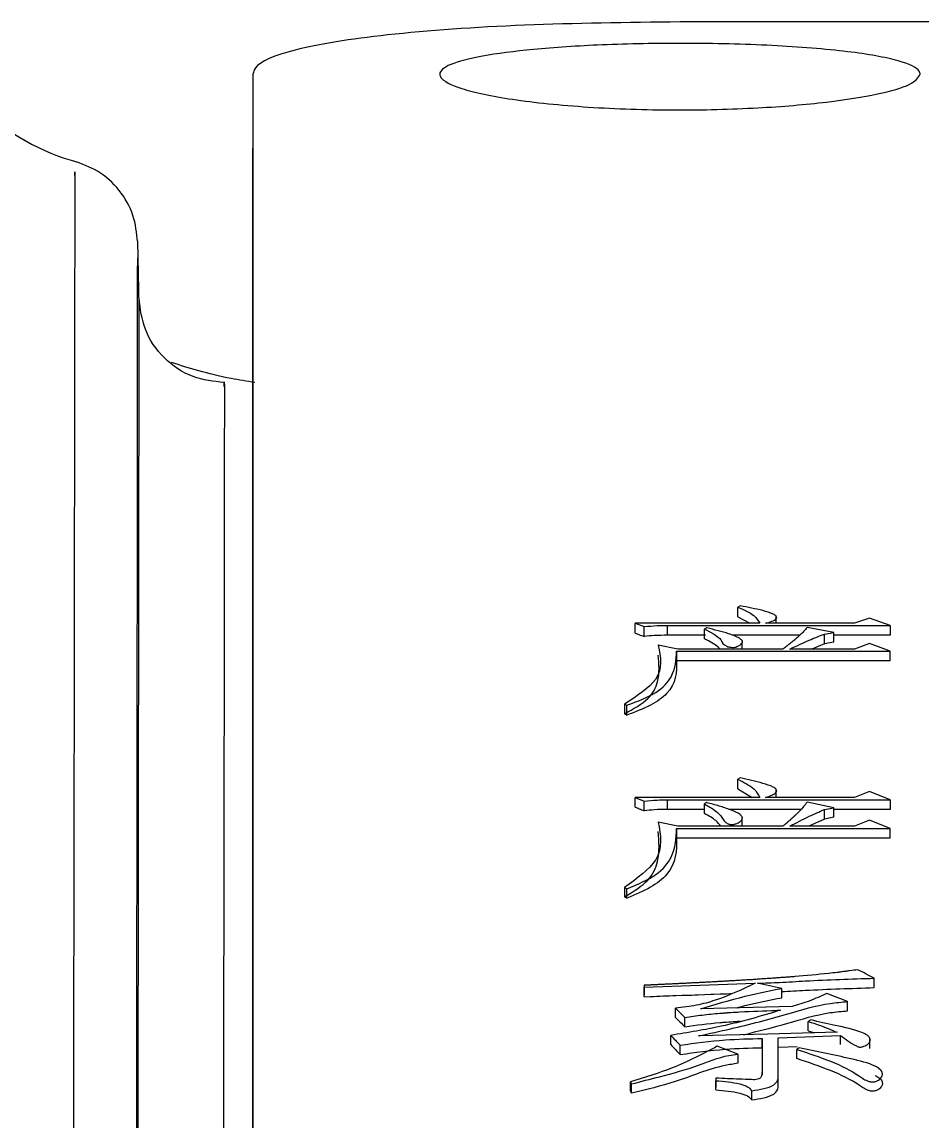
# Model space of a CAD drawing. Header units: millimetres. Extents: x 2028 to 4172, y 863 to 2379.
# Drawn here: x 2522.21 to 2530.64, y 2215.36 to 2225.65 of the extents above; entities that cross this region are included whole.
import ezdxf

# ---------------------------------------------------------------- set-up
doc = ezdxf.new("R2010")
doc.units = ezdxf.units.MM

msp = doc.modelspace()

# ---------------------------------------------------------------- linework, layer by layer
at = {"color": 7, "linetype": 'Continuous', "lineweight": 25}
for p, q in [((2565.375, 2225.653), (2528.375, 2225.655)), ((2524.375, 2225.172), (2524.375, 2224.481)), ((2523.31, 2222.994), (2523.295, 2223.6)), ((2528.938, 2220.185), (2528.916, 2220.173)), ((2528.916, 2220.081), (2528.916, 2220.173)), ((2528.916, 2220.081), (2529.03, 2220.021)), ((2529.275, 2220.021), (2529.275, 2220.091)), ((2530.149, 2220.07), (2530.009, 2220.021)), ((2530.344, 2220.001), (2530.149, 2220.07)), ((2527.954, 2219.929), (2527.954, 2220.021)), ((2527.954, 2220.021), (2528.04, 2219.99)), ((2529.122, 2220.021), (2527.954, 2220.021)), ((2528.04, 2219.898), (2528.04, 2219.99)), ((2528.256, 2219.909), (2528.256, 2220.001)), ((2528.256, 2220.001), (2530.344, 2220.001)), ((2528.603, 2219.875), (2528.603, 2219.967)), ((2530.009, 2220.021), (2529.176, 2220.021)), ((2529.814, 2219.936), (2529.565, 2219.982)), ((2530.344, 2220.001), (2530.344, 2219.909)), ((2528.613, 2219.909), (2528.256, 2219.909)), ((2529.497, 2219.909), (2528.864, 2219.909)), ((2529.728, 2219.92), (2529.814, 2219.936)), ((2529.728, 2219.828), (2529.728, 2219.92)), ((2529.814, 2219.844), (2529.814, 2219.936)), ((2530.344, 2219.909), (2529.814, 2219.909)), ((2528.354, 2219.78), (2528.17, 2219.815)), ((2528.343, 2219.76), (2528.343, 2219.669)), ((2528.343, 2219.76), (2530.344, 2219.76)), ((2529.338, 2219.78), (2528.354, 2219.78)), ((2528.957, 2219.853), (2528.957, 2219.858)), ((2528.957, 2219.78), (2528.957, 2219.839)), ((2530.009, 2219.78), (2529.403, 2219.78)), ((2529.728, 2219.828), (2529.609, 2219.78)), ((2529.814, 2219.844), (2529.728, 2219.828)), ((2530.149, 2219.831), (2530.009, 2219.78)), ((2530.344, 2219.76), (2530.149, 2219.831)), ((2530.344, 2219.669), (2530.344, 2219.76)), ((2530.344, 2219.669), (2528.343, 2219.669)), ((2527.856, 2219.265), (2527.856, 2219.174)), ((2527.856, 2219.265), (2527.878, 2219.253)), ((2527.878, 2219.162), (2527.878, 2219.253)), ((2527.856, 2219.174), (2527.878, 2219.162)), ((2528.938, 2218.573), (2528.916, 2218.56)), ((2528.916, 2218.47), (2528.916, 2218.56)), ((2528.916, 2218.47), (2529.052, 2218.389)), ((2529.275, 2218.389), (2529.275, 2218.467)), ((2530.149, 2218.445), (2530.009, 2218.389)), ((2530.344, 2218.367), (2530.149, 2218.445)), ((2527.954, 2218.299), (2527.954, 2218.389)), ((2527.954, 2218.389), (2528.04, 2218.354)), ((2529.122, 2218.389), (2527.954, 2218.389)), ((2528.04, 2218.265), (2528.04, 2218.354)), ((2528.256, 2218.278), (2528.256, 2218.367)), ((2528.256, 2218.367), (2530.344, 2218.367)), ((2528.624, 2218.341), (2528.603, 2218.329)), ((2530.009, 2218.389), (2529.176, 2218.389)), ((2529.814, 2218.294), (2529.565, 2218.346)), ((2530.344, 2218.367), (2530.344, 2218.277)), ((2528.603, 2218.278), (2528.256, 2218.278)), ((2529.508, 2218.277), (2528.836, 2218.278)), ((2529.728, 2218.277), (2529.814, 2218.294)), ((2529.728, 2218.187), (2529.728, 2218.277)), ((2529.814, 2218.204), (2529.814, 2218.294)), ((2530.344, 2218.277), (2529.814, 2218.277)), ((2528.354, 2218.12), (2528.17, 2218.159)), ((2529.338, 2218.12), (2528.354, 2218.12)), ((2528.956, 2218.12), (2528.956, 2218.21)), ((2530.009, 2218.12), (2529.403, 2218.12)), ((2529.728, 2218.187), (2529.582, 2218.12)), ((2529.814, 2218.204), (2529.728, 2218.187)), ((2530.149, 2218.177), (2530.009, 2218.12)), ((2530.344, 2218.098), (2530.149, 2218.177)), ((2528.343, 2218.098), (2528.343, 2218.009)), ((2528.343, 2218.098), (2530.344, 2218.098)), ((2530.344, 2218.009), (2530.344, 2218.098)), ((2530.344, 2218.009), (2528.343, 2218.009)), ((2527.856, 2217.547), (2527.856, 2217.459)), ((2527.856, 2217.547), (2527.878, 2217.534)), ((2527.878, 2217.445), (2527.878, 2217.534)), ((2527.856, 2217.459), (2527.878, 2217.445)), ((2530.193, 2216.608), (2530.193, 2216.696)), ((2528.04, 2216.63), (2528.04, 2216.542)), ((2528.04, 2216.523), (2528.04, 2216.611)), ((2529.327, 2216.514), (2529.327, 2216.601)), ((2528.04, 2216.523), (2528.04, 2216.542)), ((2529.944, 2216.39), (2529.944, 2216.478)), ((2528.332, 2216.328), (2528.332, 2216.416)), ((2529.425, 2216.43), (2528.57, 2216.411)), ((2528.419, 2216.242), (2528.419, 2216.329)), ((2529.576, 2216.204), (2529.576, 2216.291)), ((2528.289, 2216.074), (2528.289, 2216.161)), ((2529.295, 2216.137), (2529.879, 2216.161)), ((2529.576, 2216.204), (2529.634, 2216.184)), ((2528.375, 2215.982), (2528.375, 2216.069)), ((2528.916, 2215.986), (2528.722, 2216.059)), ((2529.143, 2216.132), (2529.143, 2215.834)), ((2529.295, 2215.78), (2529.295, 2216.137)), ((2529.295, 2216.05), (2529.473, 2216.057)), ((2530.154, 2216.111), (2530.154, 2216.125)), ((2530.154, 2216.037), (2530.154, 2216.108)), ((2528.916, 2215.986), (2528.916, 2215.899)), ((2529.143, 2216.045), (2529.143, 2215.791)), ((2529.49, 2216.044), (2529.468, 2216.03)), ((2529.468, 2215.943), (2529.468, 2216.03)), ((2528.711, 2215.761), (2528.711, 2215.674)), ((2529.295, 2215.694), (2529.295, 2215.78)), ((2527.91, 2215.64), (2527.91, 2215.726)), ((2528.711, 2215.65), (2528.711, 2215.736)), ((2528.711, 2215.65), (2528.711, 2215.674)), ((2529.046, 2215.556), (2529.046, 2215.642))]:
    msp.add_line(p, q, dxfattribs=at)
at = {"color": 7, "linetype": 'Continuous', "lineweight": 25, "flags": 128}
for points in [[(2528.624, 2219.978), (2528.619, 2219.975), (2528.611, 2219.971), (2528.603, 2219.967)], [(2528.603, 2218.239), (2528.603, 2218.272), (2528.603, 2218.3), (2528.603, 2218.329)], [(2528.04, 2216.611), (2528.559, 2216.63), (2529.079, 2216.649)], [(2528.04, 2216.523), (2528.099, 2216.525), (2528.129, 2216.526), (2528.159, 2216.527), (2528.188, 2216.529), (2528.218, 2216.53), (2528.248, 2216.531), (2528.277, 2216.532), (2528.307, 2216.533), (2528.337, 2216.534), (2528.396, 2216.536), (2528.425, 2216.537), (2528.455, 2216.538), (2528.485, 2216.539), (2528.514, 2216.54), (2528.544, 2216.541), (2528.663, 2216.546), (2528.692, 2216.547), (2528.751, 2216.549), (2528.781, 2216.55), (2528.811, 2216.551), (2528.84, 2216.552), (2528.852, 2216.553)], [(2529.598, 2216.305), (2529.587, 2216.298), (2529.576, 2216.291)], [(2529.847, 2216.19), (2529.198, 2216.173), (2528.549, 2216.156)], [(2529.143, 2216.045), (2529.143, 2216.074), (2529.143, 2216.103), (2529.143, 2216.132)], [(2527.921, 2215.62), (2527.921, 2215.656), (2527.921, 2215.681), (2527.921, 2215.706)]]:
    msp.add_lwpolyline(points, dxfattribs=at)
at = {"color": 7, "linetype": 'Continuous', "lineweight": 25}
msp.add_arc((2523.234, 2226.279), 2, 224.8775, 255.5765, dxfattribs=at)
for points, knots in [([(2528.375, 2225.655), (2527.88, 2225.649), (2526.891, 2225.637), (2525.605, 2225.545), (2524.723, 2225.405), (2524.4, 2225.267), (2524.379, 2225.185), (2524.375, 2225.165)], [0, 0, 0, 0, 0.247809, 0.4960641, 0.7267645, 0.9338912, 1, 1, 1, 1]), ([(2530.625, 2225.165), (2530.604, 2225.133), (2530.563, 2225.068), (2530.241, 2224.976), (2529.752, 2224.898), (2529.093, 2224.843), (2528.312, 2224.823), (2527.499, 2224.85), (2526.787, 2224.923), (2526.302, 2225.024), (2526.14, 2225.11), (2526.114, 2225.187), (2526.196, 2225.259), (2526.506, 2225.339), (2526.998, 2225.403), (2527.656, 2225.446), (2528.437, 2225.46), (2529.25, 2225.44), (2529.962, 2225.384), (2530.445, 2225.298), (2530.613, 2225.219), (2530.623, 2225.174), (2530.625, 2225.165)], [0, 0, 0, 0, 0.0462765, 0.0927197, 0.1417162, 0.1951905, 0.2536862, 0.3152615, 0.3769119, 0.43437, 0.4858165, 0.5000047, 0.5462546, 0.5927016, 0.6417993, 0.6951559, 0.7535147, 0.8153978, 0.8768635, 0.9341607, 0.9857365, 1, 1, 1, 1]), ([(2524.375, 2225.165), (2524.375, 2225.061), (2524.375, 2224.54), (2524.375, 2223.173), (2524.375, 2221.013), (2524.375, 2218.395), (2524.375, 2215.932), (2524.375, 2212.425), (2524.375, 2209.282), (2524.375, 2204.967), (2524.375, 2200.28), (2524.375, 2195.147), (2524.375, 2189.724), (2524.375, 2185.165), (2524.375, 2179.243), (2524.375, 2174.337), (2524.375, 2167.658), (2524.375, 2163.365), (2524.376, 2160.364)], [0, 0, 0, 0, 0.020124, 0.100733, 0.181328, 0.221587, 0.302184, 0.342442, 0.423039, 0.463298, 0.543894, 0.624491, 0.664749, 0.745346, 0.785604, 0.8662, 0.906458, 1, 1, 1, 1]), ([(2524.375, 2194.075), (2524.375, 2195.26), (2524.375, 2197.513), (2524.375, 2201.553), (2524.375, 2205.261), (2524.375, 2209.496), (2524.375, 2212.57), (2524.375, 2215.982), (2524.375, 2218.959), (2524.375, 2221.303), (2524.375, 2223.243), (2524.375, 2223.977), (2524.375, 2224.474)], [0, 0, 0, 0, 0.072858, 0.13859, 0.270184, 0.335916, 0.467513, 0.533245, 0.664841, 0.796434, 0.862166, 1, 1, 1, 1]), ([(2523.295, 2223.592), (2523.286, 2223.677), (2523.267, 2223.851), (2523.131, 2224.086), (2522.932, 2224.27), (2522.766, 2224.327), (2522.685, 2224.355)], [0, 0, 0, 0, 0.243492, 0.499921, 0.756389, 1, 1, 1, 1]), ([(2522.706, 2224.217), (2522.706, 2224.245), (2522.706, 2224.334), (2522.705, 2223.347), (2522.702, 2221.334), (2522.698, 2218.272), (2522.692, 2214.884), (2522.687, 2211.546), (2522.683, 2208.476), (2522.677, 2204.833), (2522.67, 2200.562), (2522.663, 2195.917), (2522.655, 2190.97), (2522.647, 2185.799), (2522.638, 2180.115), (2522.628, 2173.918), (2522.618, 2167.234), (2522.61, 2162.544), (2522.606, 2160.15)], [0, 0, 0, 0, 0.039342, 0.122943, 0.206183, 0.289063, 0.371582, 0.416612, 0.465601, 0.518547, 0.575452, 0.636313, 0.690059, 0.746552, 0.805793, 0.867782, 0.932518, 1, 1, 1, 1]), ([(2523.211, 2160.014), (2523.216, 2163.313), (2523.225, 2169.912), (2523.238, 2179.342), (2523.25, 2188.222), (2523.261, 2196.38), (2523.271, 2203.68), (2523.279, 2209.998), (2523.286, 2215.22), (2523.291, 2219.277), (2523.294, 2222.025), (2523.295, 2223.471), (2523.295, 2223.448), (2523.295, 2223.439)], [0, 0, 0, 0, 0.094309, 0.188619, 0.282928, 0.377238, 0.471547, 0.565857, 0.660166, 0.754475, 0.848785, 0.943094, 1, 1, 1, 1]), ([(2524.106, 2222.277), (2524.007, 2222.288), (2523.8, 2222.311), (2523.531, 2222.494), (2523.346, 2222.761), (2523.32, 2222.967), (2523.308, 2223.066)], [0, 0, 0, 0, 0.2413, 0.50044, 0.759328, 1, 1, 1, 1]), ([(2523.225, 2159.965), (2523.229, 2162.351), (2523.235, 2167.058), (2523.244, 2173.807), (2523.253, 2180.149), (2523.261, 2186.045), (2523.268, 2191.475), (2523.276, 2197.208), (2523.284, 2202.977), (2523.291, 2208.457), (2523.297, 2212.924), (2523.301, 2216.447), (2523.304, 2219.109), (2523.307, 2221.012), (2523.308, 2222.231), (2523.309, 2222.948), (2523.308, 2222.979), (2523.308, 2222.993)], [0, 0, 0, 0, 0.06854, 0.13522, 0.200041, 0.263001, 0.324101, 0.38334, 0.468684, 0.549845, 0.626823, 0.699617, 0.768227, 0.832652, 0.892892, 0.948946, 1, 1, 1, 1]), ([(2524.391, 2222.276), (2524.316, 2222.289), (2523.994, 2222.34), (2523.778, 2222.411), (2523.612, 2222.465)], [0, 0, 0, 0, 0.233143, 1, 1, 1, 1]), ([(2524.106, 2222.24), (2524.106, 2222.252), (2524.107, 2222.364), (2524.107, 2222.011), (2524.106, 2221.441), (2524.106, 2220.895), (2524.105, 2220.22), (2524.104, 2219.412), (2524.103, 2218.473), (2524.101, 2217.401), (2524.099, 2215.691), (2524.096, 2213.005), (2524.091, 2208.855), (2524.084, 2203.639), (2524.077, 2198.032), (2524.069, 2192.355), (2524.062, 2186.888), (2524.054, 2180.875), (2524.044, 2174.327), (2524.035, 2167.285), (2524.028, 2162.342), (2524.024, 2159.828)], [0, 0, 0, 0, 0.008365, 0.077995, 0.107986, 0.138061, 0.168221, 0.198465, 0.228793, 0.259205, 0.289702, 0.358895, 0.433683, 0.514064, 0.600037, 0.66048, 0.723411, 0.788828, 0.856732, 0.927123, 1, 1, 1, 1]), ([(2528.916, 2220.173), (2528.973, 2220.148), (2529.074, 2220.104), (2529.107, 2220.046), (2529.122, 2220.021)], [0, 0, 0, 0, 0.565391, 1, 1, 1, 1]), ([(2529.176, 2220.021), (2529.196, 2220.027), (2529.236, 2220.039), (2529.273, 2220.059), (2529.282, 2220.076), (2529.277, 2220.092), (2529.234, 2220.116), (2529.12, 2220.15), (2529.01, 2220.171), (2528.938, 2220.185)], [0, 0, 0, 0, 0.120783, 0.237942, 0.284243, 0.33082, 0.424981, 0.62081, 1, 1, 1, 1]), ([(2528.04, 2219.99), (2528.08, 2219.994), (2528.151, 2220), (2528.224, 2220.001), (2528.256, 2220.001)], [0, 0, 0, 0, 0.558835, 1, 1, 1, 1]), ([(2528.603, 2219.967), (2528.632, 2219.952), (2528.696, 2219.922), (2528.765, 2219.867), (2528.778, 2219.818), (2528.83, 2219.799), (2528.853, 2219.796), (2528.876, 2219.795), (2528.899, 2219.799), (2528.924, 2219.809), (2528.946, 2219.824), (2528.962, 2219.842), (2528.957, 2219.862), (2528.92, 2219.892), (2528.807, 2219.933), (2528.696, 2219.961), (2528.625, 2219.978), (2528.624, 2219.978)], [0, 0, 0, 0, 0.117809, 0.254848, 0.391031, 0.410857, 0.430654, 0.450876, 0.468611, 0.491916, 0.540003, 0.576761, 0.613939, 0.66464, 0.78945, 0.997759, 1, 1, 1, 1]), ([(2529.565, 2219.982), (2529.544, 2219.957), (2529.512, 2219.921), (2529.469, 2219.884), (2529.451, 2219.869), (2529.444, 2219.863), (2529.437, 2219.857), (2529.431, 2219.852), (2529.426, 2219.849), (2529.422, 2219.846), (2529.419, 2219.843), (2529.415, 2219.84), (2529.411, 2219.837), (2529.407, 2219.833), (2529.403, 2219.83), (2529.4, 2219.828), (2529.396, 2219.825), (2529.392, 2219.822), (2529.387, 2219.818), (2529.384, 2219.815), (2529.379, 2219.812), (2529.375, 2219.809), (2529.372, 2219.806), (2529.368, 2219.803), (2529.364, 2219.8), (2529.359, 2219.796), (2529.356, 2219.793), (2529.351, 2219.79), (2529.347, 2219.787), (2529.343, 2219.783), (2529.34, 2219.781), (2529.338, 2219.78)], [0, 0, 0, 0, 0.353012, 0.528911, 0.550896, 0.572881, 0.61685, 0.638835, 0.649827, 0.671812, 0.682805, 0.693797, 0.715782, 0.726774, 0.748759, 0.759751, 0.770744, 0.792728, 0.803721, 0.825705, 0.836698, 0.858683, 0.869675, 0.880667, 0.902652, 0.913644, 0.935629, 0.946622, 0.968606, 0.979599, 1, 1, 1, 1]), ([(2527.954, 2219.929), (2527.966, 2219.924), (2527.986, 2219.917), (2528.015, 2219.907), (2528.032, 2219.901), (2528.04, 2219.898)], [0, 0, 0, 0, 0.4286101, 0.7143044, 1, 1, 1, 1]), ([(2528.256, 2219.909), (2528.215, 2219.909), (2528.142, 2219.908), (2528.071, 2219.901), (2528.04, 2219.898)], [0, 0, 0, 0, 0.561086, 1, 1, 1, 1]), ([(2528.749, 2219.78), (2528.746, 2219.784), (2528.719, 2219.815), (2528.664, 2219.846), (2528.61, 2219.872), (2528.603, 2219.875)], [0, 0, 0, 0, 0.110635, 0.886447, 1, 1, 1, 1]), ([(2529.403, 2219.78), (2529.433, 2219.794), (2529.493, 2219.822), (2529.598, 2219.87), (2529.679, 2219.902), (2529.728, 2219.92)], [0, 0, 0, 0, 0.28957, 0.579171, 1, 1, 1, 1]), ([(2528.17, 2219.815), (2528.193, 2219.706), (2528.233, 2219.51), (2527.972, 2219.34), (2527.856, 2219.265)], [0, 0, 0, 0, 0.55707, 1, 1, 1, 1]), ([(2527.878, 2219.253), (2527.977, 2219.291), (2528.171, 2219.365), (2528.333, 2219.548), (2528.339, 2219.68), (2528.343, 2219.76)], [0, 0, 0, 0, 0.287817, 0.565935, 1, 1, 1, 1]), ([(2527.856, 2219.174), (2527.938, 2219.22), (2528.099, 2219.309), (2528.191, 2219.505), (2528.178, 2219.64), (2528.17, 2219.723)], [0, 0, 0, 0, 0.284866, 0.563033, 1, 1, 1, 1]), ([(2528.343, 2219.669), (2528.342, 2219.564), (2528.341, 2219.417), (2528.108, 2219.249), (2527.955, 2219.191), (2527.878, 2219.162)], [0, 0, 0, 0, 0.551532, 0.772844, 1, 1, 1, 1]), ([(2528.916, 2218.56), (2528.973, 2218.532), (2529.074, 2218.482), (2529.107, 2218.417), (2529.122, 2218.389)], [0, 0, 0, 0, 0.565391, 1, 1, 1, 1]), ([(2529.176, 2218.389), (2529.196, 2218.396), (2529.236, 2218.41), (2529.273, 2218.432), (2529.282, 2218.451), (2529.277, 2218.469), (2529.234, 2218.496), (2529.12, 2218.533), (2529.01, 2218.557), (2528.938, 2218.573)], [0, 0, 0, 0, 0.120818, 0.238007, 0.284295, 0.33086, 0.424999, 0.620775, 1, 1, 1, 1]), ([(2528.04, 2218.354), (2528.08, 2218.359), (2528.151, 2218.366), (2528.224, 2218.367), (2528.256, 2218.367)], [0, 0, 0, 0, 0.558835, 1, 1, 1, 1]), ([(2528.603, 2218.329), (2528.641, 2218.307), (2528.711, 2218.269), (2528.765, 2218.21), (2528.788, 2218.167), (2528.817, 2218.146), (2528.838, 2218.139), (2528.852, 2218.136), (2528.867, 2218.136), (2528.889, 2218.14), (2528.917, 2218.149), (2528.945, 2218.166), (2528.96, 2218.188), (2528.959, 2218.21), (2528.925, 2218.241), (2528.849, 2218.274), (2528.742, 2218.311), (2528.664, 2218.331), (2528.624, 2218.341)], [0, 0, 0, 0, 0.156027, 0.282026, 0.363634, 0.404884, 0.41922, 0.430594, 0.442017, 0.458331, 0.488158, 0.530974, 0.573109, 0.616801, 0.655305, 0.770242, 0.882988, 1, 1, 1, 1]), ([(2529.565, 2218.346), (2529.544, 2218.318), (2529.512, 2218.277), (2529.469, 2218.236), (2529.451, 2218.22), (2529.444, 2218.213), (2529.437, 2218.207), (2529.431, 2218.201), (2529.426, 2218.197), (2529.422, 2218.194), (2529.419, 2218.19), (2529.415, 2218.187), (2529.412, 2218.184), (2529.407, 2218.18), (2529.403, 2218.176), (2529.4, 2218.173), (2529.396, 2218.17), (2529.392, 2218.167), (2529.387, 2218.163), (2529.384, 2218.159), (2529.379, 2218.155), (2529.375, 2218.152), (2529.372, 2218.149), (2529.368, 2218.146), (2529.364, 2218.142), (2529.359, 2218.138), (2529.356, 2218.135), (2529.351, 2218.131), (2529.347, 2218.128), (2529.343, 2218.124), (2529.34, 2218.122), (2529.338, 2218.12)], [0, 0, 0, 0, 0.353012, 0.528911, 0.550896, 0.572881, 0.61685, 0.638835, 0.649827, 0.671812, 0.682805, 0.693797, 0.715782, 0.726774, 0.748759, 0.759751, 0.770744, 0.792728, 0.803721, 0.825706, 0.836698, 0.858683, 0.869675, 0.880667, 0.902652, 0.913645, 0.935629, 0.946622, 0.968606, 0.979599, 1, 1, 1, 1]), ([(2527.954, 2218.299), (2527.966, 2218.294), (2527.987, 2218.286), (2528.015, 2218.274), (2528.032, 2218.268), (2528.04, 2218.265)], [0, 0, 0, 0, 0.42861, 0.714304, 1, 1, 1, 1]), ([(2528.256, 2218.278), (2528.215, 2218.277), (2528.142, 2218.276), (2528.071, 2218.268), (2528.04, 2218.265)], [0, 0, 0, 0, 0.5610854, 1, 1, 1, 1]), ([(2528.756, 2218.12), (2528.743, 2218.138), (2528.71, 2218.182), (2528.642, 2218.218), (2528.603, 2218.239)], [0, 0, 0, 0, 0.408631, 1, 1, 1, 1]), ([(2529.403, 2218.12), (2529.433, 2218.136), (2529.493, 2218.167), (2529.598, 2218.221), (2529.68, 2218.256), (2529.728, 2218.277)], [0, 0, 0, 0, 0.28957, 0.579171, 1, 1, 1, 1]), ([(2528.17, 2218.159), (2528.193, 2218.038), (2528.233, 2217.819), (2527.972, 2217.631), (2527.856, 2217.547)], [0, 0, 0, 0, 0.55707, 1, 1, 1, 1]), ([(2527.856, 2217.459), (2527.938, 2217.509), (2528.099, 2217.609), (2528.191, 2217.826), (2528.178, 2217.977), (2528.17, 2218.07)], [0, 0, 0, 0, 0.284866, 0.563033, 1, 1, 1, 1]), ([(2527.878, 2217.534), (2527.977, 2217.576), (2528.171, 2217.658), (2528.333, 2217.861), (2528.339, 2218.008), (2528.343, 2218.098)], [0, 0, 0, 0, 0.287817, 0.565935, 1, 1, 1, 1]), ([(2528.343, 2218.009), (2528.342, 2217.892), (2528.341, 2217.729), (2528.108, 2217.542), (2527.955, 2217.478), (2527.878, 2217.445)], [0, 0, 0, 0, 0.551532, 0.772844, 1, 1, 1, 1]), ([(2530.041, 2216.776), (2530.015, 2216.772), (2529.976, 2216.767), (2529.931, 2216.761), (2529.898, 2216.757), (2529.872, 2216.753), (2529.827, 2216.748), (2529.689, 2216.732), (2529.543, 2216.719), (2529.41, 2216.708), (2529.37, 2216.705), (2529.336, 2216.703), (2529.303, 2216.7), (2529.276, 2216.698), (2529.243, 2216.696), (2529.216, 2216.694), (2529.183, 2216.692), (2529.156, 2216.69), (2529.123, 2216.688), (2529.089, 2216.686), (2529.056, 2216.683), (2529.023, 2216.681), (2528.996, 2216.68), (2528.962, 2216.678), (2528.936, 2216.676), (2528.902, 2216.674), (2528.869, 2216.672), (2528.835, 2216.67), (2528.802, 2216.668), (2528.775, 2216.667), (2528.741, 2216.665), (2528.715, 2216.663), (2528.681, 2216.661), (2528.648, 2216.66), (2528.614, 2216.658), (2528.581, 2216.656), (2528.554, 2216.655), (2528.52, 2216.653), (2528.493, 2216.652), (2528.46, 2216.65), (2528.433, 2216.649), (2528.41, 2216.647), (2528.393, 2216.647), (2528.376, 2216.646), (2528.359, 2216.645), (2528.343, 2216.644), (2528.329, 2216.643), (2528.312, 2216.643), (2528.299, 2216.642), (2528.282, 2216.641), (2528.265, 2216.64), (2528.249, 2216.64), (2528.232, 2216.639), (2528.218, 2216.638), (2528.202, 2216.637), (2528.188, 2216.637), (2528.175, 2216.636), (2528.165, 2216.636), (2528.155, 2216.635), (2528.146, 2216.635), (2528.138, 2216.634), (2528.13, 2216.634), (2528.121, 2216.633), (2528.113, 2216.633), (2528.106, 2216.633), (2528.098, 2216.632), (2528.091, 2216.632), (2528.083, 2216.632), (2528.074, 2216.631), (2528.066, 2216.631), (2528.058, 2216.63), (2528.05, 2216.63), (2528.043, 2216.63), (2528.04, 2216.63)], [0, 0, 0, 0, 0.039919, 0.059879, 0.069858, 0.089818, 0.099798, 0.139719, 0.299508, 0.319468, 0.339427, 0.359387, 0.369367, 0.389326, 0.399306, 0.419265, 0.429245, 0.449205, 0.459184, 0.479144, 0.499103, 0.509083, 0.529043, 0.539022, 0.558982, 0.568962, 0.588921, 0.608881, 0.61886, 0.63882, 0.648799, 0.668759, 0.678739, 0.698698, 0.718658, 0.728637, 0.748597, 0.758577, 0.778536, 0.788516, 0.808475, 0.818455, 0.823445, 0.833425, 0.843404, 0.848394, 0.858374, 0.863364, 0.873344, 0.878333, 0.888313, 0.898293, 0.903283, 0.913263, 0.918252, 0.928232, 0.933222, 0.938212, 0.943202, 0.948192, 0.950687, 0.955676, 0.960666, 0.963161, 0.968151, 0.970646, 0.975636, 0.978131, 0.983121, 0.988111, 0.990605, 0.995303, 1, 1, 1, 1]), ([(2530.193, 2216.696), (2530.168, 2216.709), (2530.117, 2216.736), (2530.067, 2216.762), (2530.041, 2216.776)], [0, 0, 0, 0, 0.5, 1, 1, 1, 1]), ([(2529.1, 2216.649), (2529.169, 2216.651), (2529.319, 2216.657), (2529.682, 2216.68), (2529.978, 2216.689), (2530.193, 2216.696)], [0, 0, 0, 0, 0.189811, 0.410522, 1, 1, 1, 1]), ([(2528.04, 2216.63), (2528.04, 2216.627), (2528.04, 2216.624), (2528.04, 2216.619), (2528.04, 2216.615), (2528.04, 2216.612), (2528.04, 2216.611)], [0, 0, 0, 0, 0.34, 0.56, 0.78, 1, 1, 1, 1]), ([(2529.079, 2216.649), (2528.96, 2216.592), (2528.793, 2216.513), (2528.531, 2216.438), (2528.399, 2216.423), (2528.332, 2216.416)], [0, 0, 0, 0, 0.552374, 0.77511, 1, 1, 1, 1]), ([(2528.57, 2216.411), (2528.706, 2216.452), (2528.949, 2216.524), (2529.211, 2216.578), (2529.327, 2216.601)], [0, 0, 0, 0, 0.558985, 1, 1, 1, 1]), ([(2529.327, 2216.601), (2529.289, 2216.609), (2529.214, 2216.625), (2529.138, 2216.641), (2529.1, 2216.649)], [0, 0, 0, 0, 0.5, 1, 1, 1, 1]), ([(2529.327, 2216.571), (2529.401, 2216.575), (2529.689, 2216.592), (2529.978, 2216.601), (2530.193, 2216.608)], [0, 0, 0, 0, 0.25589, 1, 1, 1, 1]), ([(2528.549, 2216.156), (2528.649, 2216.178), (2528.934, 2216.24), (2529.34, 2216.344), (2529.688, 2216.455), (2529.89, 2216.473), (2529.944, 2216.478)], [0, 0, 0, 0, 0.2109888, 0.6039309, 0.8934821, 1, 1, 1, 1]), ([(2528.908, 2216.418), (2528.933, 2216.426), (2529.066, 2216.464), (2529.21, 2216.491), (2529.327, 2216.514)], [0, 0, 0, 0, 0.187191, 1, 1, 1, 1]), ([(2529.749, 2216.554), (2529.696, 2216.529), (2529.595, 2216.483), (2529.479, 2216.447), (2529.425, 2216.43)], [0, 0, 0, 0, 0.534115, 1, 1, 1, 1]), ([(2529.944, 2216.478), (2529.911, 2216.49), (2529.847, 2216.516), (2529.782, 2216.541), (2529.749, 2216.554)], [0, 0, 0, 0, 0.5, 1, 1, 1, 1]), ([(2529.317, 2216.397), (2529.135, 2216.342), (2528.81, 2216.245), (2528.449, 2216.187), (2528.289, 2216.161)], [0, 0, 0, 0, 0.558287, 1, 1, 1, 1]), ([(2528.332, 2216.416), (2528.34, 2216.408), (2528.354, 2216.394), (2528.383, 2216.365), (2528.405, 2216.343), (2528.419, 2216.329)], [0, 0, 0, 0, 0.257188, 0.514375, 1, 1, 1, 1]), ([(2528.419, 2216.329), (2528.473, 2216.337), (2528.554, 2216.349), (2528.664, 2216.361), (2528.723, 2216.366), (2528.758, 2216.369), (2528.767, 2216.369), (2528.775, 2216.37), (2528.784, 2216.371), (2528.795, 2216.372), (2528.805, 2216.372), (2528.816, 2216.373), (2528.824, 2216.374), (2528.836, 2216.375), (2528.873, 2216.377), (2529.02, 2216.386), (2529.175, 2216.392), (2529.302, 2216.396), (2529.317, 2216.397)], [0, 0, 0, 0, 0.185843, 0.278745, 0.371654, 0.383266, 0.394877, 0.400683, 0.412294, 0.423905, 0.435517, 0.447128, 0.458739, 0.464545, 0.487768, 0.580663, 0.952366, 1, 1, 1, 1]), ([(2528.969, 2216.167), (2529.108, 2216.201), (2529.381, 2216.269), (2529.688, 2216.368), (2529.89, 2216.386), (2529.944, 2216.39)], [0, 0, 0, 0, 0.433536, 0.84808, 1, 1, 1, 1]), ([(2528.332, 2216.328), (2528.34, 2216.321), (2528.354, 2216.306), (2528.383, 2216.278), (2528.405, 2216.256), (2528.419, 2216.242)], [0, 0, 0, 0, 0.257457, 0.514914, 1, 1, 1, 1]), ([(2528.419, 2216.242), (2528.528, 2216.257), (2528.651, 2216.273), (2528.804, 2216.285), (2528.853, 2216.289), (2528.895, 2216.291), (2528.916, 2216.293), (2528.93, 2216.293), (2528.937, 2216.294)], [0, 0, 0, 0, 0.640516, 0.720423, 0.880251, 0.920204, 0.960157, 1, 1, 1, 1]), ([(2529.576, 2216.291), (2529.611, 2216.28), (2529.675, 2216.259), (2529.764, 2216.224), (2529.819, 2216.201), (2529.847, 2216.19)], [0, 0, 0, 0, 0.3670274, 0.6834212, 1, 1, 1, 1]), ([(2529.879, 2216.161), (2529.923, 2216.125), (2529.971, 2216.087), (2530.04, 2216.055), (2530.055, 2216.051), (2530.07, 2216.051), (2530.089, 2216.055), (2530.116, 2216.065), (2530.144, 2216.083), (2530.158, 2216.111), (2530.153, 2216.139), (2530.127, 2216.166), (2530.024, 2216.211), (2529.838, 2216.252), (2529.675, 2216.288), (2529.598, 2216.305)], [0, 0, 0, 0, 0.213502, 0.231462, 0.243028, 0.25469, 0.268683, 0.294821, 0.340397, 0.384399, 0.438731, 0.48193, 0.539954, 0.7829, 1, 1, 1, 1]), ([(2529.879, 2216.074), (2529.879, 2216.081), (2529.879, 2216.096), (2529.879, 2216.117), (2529.879, 2216.139), (2529.879, 2216.154), (2529.879, 2216.161)], [0, 0, 0, 0, 0.249999, 0.5, 0.75, 1, 1, 1, 1]), ([(2528.722, 2216.059), (2528.588, 2215.987), (2528.348, 2215.858), (2528.045, 2215.767), (2527.91, 2215.726)], [0, 0, 0, 0, 0.554583, 1, 1, 1, 1]), ([(2528.289, 2216.074), (2528.303, 2216.059), (2528.332, 2216.028), (2528.361, 2215.997), (2528.375, 2215.982)], [0, 0, 0, 0, 0.5, 1, 1, 1, 1]), ([(2528.375, 2216.069), (2528.516, 2216.088), (2528.768, 2216.123), (2529.028, 2216.129), (2529.143, 2216.132)], [0, 0, 0, 0, 0.5575045, 1, 1, 1, 1]), ([(2527.921, 2215.706), (2528.009, 2215.729), (2528.222, 2215.783), (2528.531, 2215.867), (2528.75, 2215.963), (2528.888, 2215.982), (2528.916, 2215.986)], [0, 0, 0, 0, 0.257127, 0.627551, 0.922763, 1, 1, 1, 1]), ([(2528.375, 2215.982), (2528.516, 2216.001), (2528.768, 2216.036), (2529.028, 2216.042), (2529.143, 2216.045)], [0, 0, 0, 0, 0.55749, 1, 1, 1, 1]), ([(2529.468, 2216.03), (2529.684, 2215.958), (2529.936, 2215.874), (2530.109, 2215.739), (2530.159, 2215.726), (2530.175, 2215.724), (2530.191, 2215.725), (2530.212, 2215.73), (2530.234, 2215.739), (2530.257, 2215.757), (2530.271, 2215.784), (2530.271, 2215.816), (2530.247, 2215.847), (2530.16, 2215.898), (2529.894, 2215.961), (2529.651, 2216.011), (2529.49, 2216.044)], [0, 0, 0, 0, 0.369973, 0.433396, 0.441379, 0.448953, 0.456564, 0.46449, 0.480827, 0.49655, 0.526966, 0.55702, 0.587567, 0.618801, 0.747888, 1, 1, 1, 1]), ([(2528.916, 2215.899), (2528.876, 2215.893), (2528.659, 2215.857), (2528.368, 2215.725), (2528.06, 2215.653), (2527.921, 2215.62)], [0, 0, 0, 0, 0.11022, 0.597884, 1, 1, 1, 1]), ([(2530.203, 2215.784), (2530.218, 2215.776), (2530.247, 2215.76), (2530.271, 2215.729), (2530.271, 2215.697), (2530.257, 2215.671), (2530.234, 2215.652), (2530.212, 2215.643), (2530.191, 2215.639), (2530.175, 2215.638), (2530.159, 2215.639), (2530.109, 2215.652), (2529.936, 2215.787), (2529.684, 2215.871), (2529.468, 2215.943)], [0, 0, 0, 0, 0.050469, 0.09981, 0.148348, 0.197475, 0.222877, 0.249282, 0.262097, 0.274404, 0.286651, 0.299558, 0.402046, 1, 1, 1, 1]), ([(2529.14, 2215.814), (2529.141, 2215.799), (2529.142, 2215.78), (2529.123, 2215.757), (2529.101, 2215.748), (2529.073, 2215.745), (2529.015, 2215.748), (2528.895, 2215.75), (2528.784, 2215.757), (2528.711, 2215.761)], [0, 0, 0, 0, 0.164101, 0.214047, 0.265056, 0.31784, 0.372519, 0.58801, 1, 1, 1, 1]), ([(2528.711, 2215.761), (2528.711, 2215.758), (2528.711, 2215.753), (2528.711, 2215.747), (2528.711, 2215.741), (2528.711, 2215.738), (2528.711, 2215.736)], [0, 0, 0, 0, 0.34, 0.56, 0.78, 1, 1, 1, 1]), ([(2529.046, 2215.642), (2529.084, 2215.648), (2529.158, 2215.66), (2529.255, 2215.689), (2529.291, 2215.737), (2529.294, 2215.766), (2529.295, 2215.78)], [0, 0, 0, 0, 0.292586, 0.576009, 0.788989, 1, 1, 1, 1]), ([(2527.91, 2215.726), (2527.911, 2215.724), (2527.913, 2215.72), (2527.917, 2215.714), (2527.92, 2215.709), (2527.921, 2215.706)], [0, 0, 0, 0, 0.253292, 0.626617, 1, 1, 1, 1]), ([(2528.711, 2215.736), (2528.787, 2215.73), (2528.893, 2215.721), (2529.012, 2215.683), (2529.035, 2215.655), (2529.046, 2215.642)], [0, 0, 0, 0, 0.572733, 0.791395, 1, 1, 1, 1]), ([(2528.711, 2215.65), (2528.787, 2215.643), (2528.893, 2215.634), (2529.012, 2215.597), (2529.035, 2215.569), (2529.046, 2215.556)], [0, 0, 0, 0, 0.5728883, 0.7915302, 1, 1, 1, 1]), ([(2529.046, 2215.556), (2529.084, 2215.562), (2529.158, 2215.574), (2529.255, 2215.603), (2529.291, 2215.651), (2529.294, 2215.679), (2529.295, 2215.694)], [0, 0, 0, 0, 0.292738, 0.576228, 0.789119, 1, 1, 1, 1]), ([(2527.921, 2215.62), (2527.92, 2215.622), (2527.918, 2215.625), (2527.915, 2215.632), (2527.912, 2215.637), (2527.91, 2215.64)], [0, 0, 0, 0, 0.253656, 0.507254, 1, 1, 1, 1])]:
    msp.add_open_spline(points, degree=3, knots=knots, dxfattribs=at)
msp.add_open_spline([(2528.289, 2216.161), (2528.303, 2216.145), (2528.332, 2216.115), (2528.361, 2216.084), (2528.375, 2216.069)], degree=3, dxfattribs=at)

doc.saveas('drawing.dxf')
